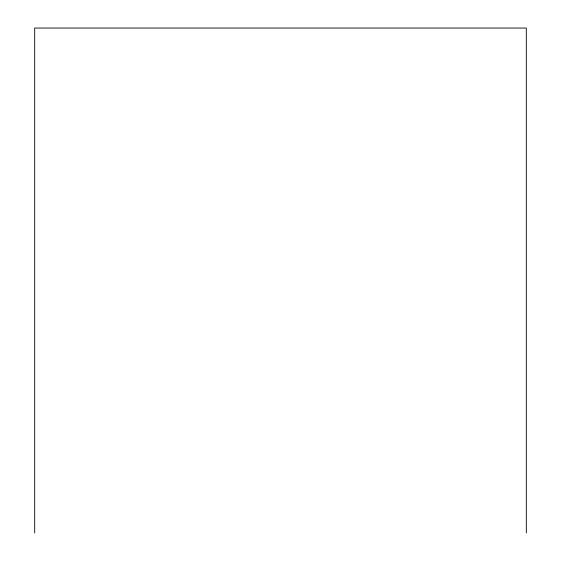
<?xml version="1.0" encoding="UTF-8"?>
<svg xmlns="http://www.w3.org/2000/svg" width="561" height="561" viewBox="0 0 561 561"><rect width="100%" height="100%" fill="white"/><g stroke="black" fill="none" stroke-linecap="round" stroke-linejoin="round"><path stroke-width="0.84" d="M526.309 532.95L526.309 28.05L34.691 28.05L34.691 532.95"/></g></svg>
